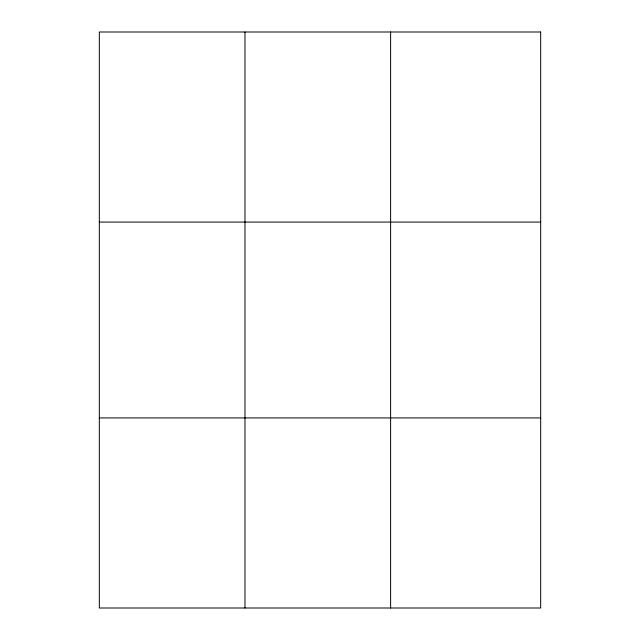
<?xml version="1.0" encoding="UTF-8"?>
<svg xmlns="http://www.w3.org/2000/svg" width="640" height="640" viewBox="0 0 640 640"><rect width="100%" height="100%" fill="white"/><g stroke="black" fill="none" stroke-linecap="round" stroke-linejoin="round"><path stroke-width="0.96" d="M244.968 608L244.968 32M390.616 608L390.616 32M99.32 222.08L540.68 222.08M99.32 417.92L540.68 417.92M540.68 32L540.68 608L99.32 608L99.32 32L540.68 32"/></g></svg>
